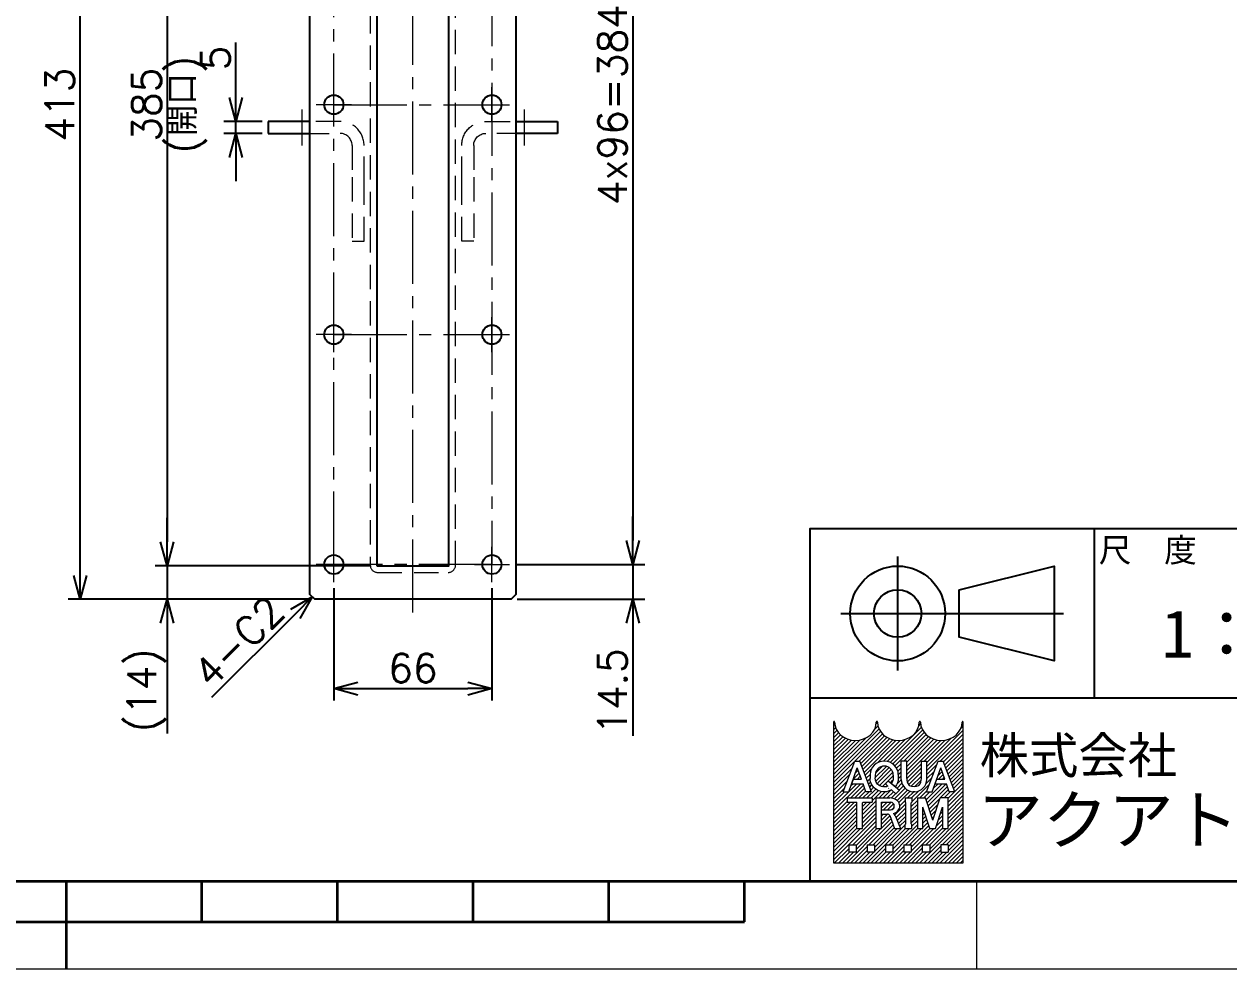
# Model space of a CAD drawing. Header units: millimetres. Extents: x -7 to 4834, y -34 to 1682.
# Drawn here: x 1195 to 1698, y 0 to 394 of the extents above; entities that cross this region are included whole.
import ezdxf
from ezdxf import colors
from ezdxf.entities.mleader import LeaderData, LeaderLine
from ezdxf.enums import TextEntityAlignment as Align
from ezdxf.math import Vec2, Vec3

# ---------------------------------------------------------------- set-up
doc = ezdxf.new("R2010")
doc.units = ezdxf.units.MM
doc.header["$LTSCALE"] = 1.6
doc.header["$PDMODE"] = 99
doc.header["$PDSIZE"] = 1
doc.linetypes.add('CENTER2', pattern=[28.575000000000003, 19.05, -3.175, 3.175, -3.175])
doc.linetypes.add('HIDDEN', pattern=[9.524999999999999, 6.35, -3.175])
for name, color, linetype, lineweight in [('04_HIDDEN', 2, 'HIDDEN', 13), ('05_CENTER', 4, 'CENTER2', 13), ('08_DIM', 3, 'Continuous', 13), ('90_FRAME', 5, 'Continuous', 35)]:
    doc.layers.add(name, color=color, linetype=linetype, lineweight=lineweight)
doc.layers.add('91_BLANK', color=5, linetype='Continuous', lineweight=0, plot=False)
doc.styles.add('KSS_TXT', font='txt.shx', dxfattribs={"bigfont": 'extfont2.shx'})
doc.styles.add('MS_G', font='MS Gothic.ttf')
doc.styles.get("Standard").update_dxf_attribs({"font": 'txt.shx', "bigfont": 'extfont2.shx'})
doc.styles.add('表題用', font='MS PGothic.ttf')
doc.dimstyles.new('KSS_DIM', dxfattribs={"dimscale": 4, "dimtxt": 3, "dimasz": 2.5, "dimexe": 1.25, "dimexo": 0.625, "dimtad": 1, "dimdsep": 46, "dimtxsty": 'KSS_TXT', "dimblk": 'OPEN30', "dimcen": 0, "dimazin": 2, "dimtfac": 0.75, "dimtmove": 0, "dimatfit": 3, "dimldrblk": 'OPEN30', "dimfxl": 1.25, "dimtolj": 1, "dimarcsym": 0})

# ---------------------------------------------------------------- blocks, each defined once
blk = doc.blocks.new('A$C68293EE5')
at = {"color": 0}
blk.add_lwpolyline([(20.00000000000091, -23.21946467341695), (20, -50), (25, -50), (25, -24.76690449383022)], dxfattribs=at)
at = {"layer": '04_HIDDEN'}
for points in [[(15, 0), (-15, 0), (-15, -5), (15, -5, -0.4142135623730981), (20, -10), (20.00000000000091, -23.21946467341695)], [(25, -24.76690449383022), (25, -10, 0.414213562373095), (15, 0)]]:
    blk.add_lwpolyline(points, format="xyb", dxfattribs=at)
at = {"layer": '05_CENTER'}
blk.add_line((-0.9984999984590104, 5.000000000007276), (-0.9985000014967227, -10), dxfattribs=at)
blk = doc.blocks.new('_Open30')
at = {"color": 0, "linetype": 'ByBlock', "lineweight": -2}
for p, q in [((-1, 0.26794919), (0, 0)), ((0, 0), (-1, -0.26794919)), ((0, 0), (-1, 0))]:
    blk.add_line(p, q, dxfattribs=at)
blk = doc.blocks.new('*D214')
at = {"layer": '08_DIM', "color": 0, "lineweight": -2, "transparency": 16777216}
for p, q in [((1324.505636014653, 158.9715693277509), (1324.505636014653, 112.0212905051031)), ((1390.505636014202, 158.9715693277509), (1390.505636014202, 112.0212905051031)), ((1334.505636014653, 117.0212905051031), (1380.505636014202, 117.0212905051031))]:
    blk.add_line(p, q, dxfattribs=at)
at = {"layer": 'Defpoints', "color": 0, "transparency": 16777216}
for p in [(1324.505636014653, 161.4715693277509), (1390.505636014202, 161.4715693277509), (1390.505636014202, 117.0212905051031)]:
    blk.add_point(p, dxfattribs=at)
at = {"layer": '08_DIM', "color": 0, "lineweight": -2, "transparency": 16777216, "xscale": 10, "yscale": 10, "zscale": 10, "rotation": 180}
blk.add_blockref('_Open30', (1324.505636014653, 117.0212905051031), dxfattribs=at)
at = {"layer": '08_DIM', "color": 0, "lineweight": -2, "transparency": 16777216, "xscale": 10, "yscale": 10, "zscale": 10}
blk.add_blockref('_Open30', (1390.505636014202, 117.0212905051031), dxfattribs=at)
at = {"layer": '08_DIM', "color": 0, "transparency": 16777216, "insert": (1357.505636014428, 125.5212905051031), "char_height": 12, "attachment_point": 5, "style": 'KSS_TXT'}
blk.add_mtext('\\A1;66', dxfattribs=at)
blk = doc.blocks.new('*D215')
at = {"layer": '08_DIM', "color": 0, "lineweight": -2, "transparency": 16777216}
for p, q in [((1400.346686825612, 552.8126201391538), (1454.302376614935, 552.8126201391538)), ((1449.302376614935, 542.8126201391538), (1449.302376614935, 178.8126201391538)), ((1400.346686825612, 168.8126201391538), (1454.302376614935, 168.8126201391538))]:
    blk.add_line(p, q, dxfattribs=at)
at = {"layer": 'Defpoints', "color": 0, "transparency": 16777216}
for p in [(1397.846686825612, 552.8126201391538), (1397.846686825612, 168.8126201391538), (1449.302376614935, 168.8126201391538)]:
    blk.add_point(p, dxfattribs=at)
at = {"layer": '08_DIM', "color": 0, "lineweight": -2, "transparency": 16777216, "xscale": 10, "yscale": 10, "zscale": 10}
for p, rotation in [((1449.302376614935, 552.8126201391538), 90), ((1449.302376614935, 168.8126201391538), 270)]:
    blk.add_blockref('_Open30', p, dxfattribs=dict(at, rotation=rotation))
at = {"layer": '08_DIM', "color": 0, "transparency": 16777216, "insert": (1440.802376614935, 360.8126201391538), "char_height": 12, "attachment_point": 5, "rotation": 90, "style": 'KSS_TXT'}
blk.add_mtext('\\A1;4x96=384', dxfattribs=at)
blk = doc.blocks.new('*D219')
at = {"layer": '08_DIM', "color": 0, "lineweight": -2, "transparency": 16777216}
for p, q in [((1340.005636014209, 553.3126201361051), (1249.834608065785, 553.3126201361051)), ((1254.834608065785, 543.3126201361051), (1254.834608065785, 178.3126201361052)), ((1340.005636014209, 168.3126201361052), (1249.834608065785, 168.3126201361052))]:
    blk.add_line(p, q, dxfattribs=at)
at = {"layer": 'Defpoints', "color": 0, "transparency": 16777216}
for p in [(1342.505636014209, 553.3126201361051), (1254.834608065785, 168.3126201361052), (1342.505636014209, 168.3126201361052)]:
    blk.add_point(p, dxfattribs=at)
at = {"layer": '08_DIM', "color": 0, "lineweight": -2, "transparency": 16777216, "xscale": 10, "yscale": 10, "zscale": 10}
for p, rotation in [((1254.834608065785, 553.3126201361051), 90), ((1254.834608065785, 168.3126201361052), 270)]:
    blk.add_blockref('_Open30', p, dxfattribs=dict(at, rotation=rotation))
at = {"layer": '08_DIM', "color": 0, "transparency": 16777216, "char_height": 12, "attachment_point": 5, "rotation": 90, "style": 'KSS_TXT'}
for s, insert in [('\\A1;(開口)', (1263.334608065784, 360.8126201361052)), ('\\A1;385', (1246.326274732451, 360.8126201361052))]:
    blk.add_mtext(s, dxfattribs=dict(at, insert=insert))
blk = doc.blocks.new('*D220')
at = {"layer": '08_DIM', "color": 0, "lineweight": -2, "transparency": 16777216}
for p, q in [((1314.005636014209, 567.3126201361051), (1213.546791652394, 567.3126201361051)), ((1218.546791652394, 164.3126201361016), (1218.546791652394, 557.3126201361051)), ((1314.005636014209, 154.3126201361016), (1213.546791652394, 154.3126201361016))]:
    blk.add_line(p, q, dxfattribs=at)
at = {"layer": 'Defpoints', "color": 0, "transparency": 16777216}
for p in [(1218.546791652394, 567.3126201361051), (1316.505636014209, 567.3126201361051), (1316.505636014209, 154.3126201361016)]:
    blk.add_point(p, dxfattribs=at)
at = {"layer": '08_DIM', "color": 0, "lineweight": -2, "transparency": 16777216, "xscale": 10, "yscale": 10, "zscale": 10}
for p, rotation in [((1218.546791652394, 567.3126201361051), 90), ((1218.546791652394, 154.3126201361016), 270)]:
    blk.add_blockref('_Open30', p, dxfattribs=dict(at, rotation=rotation))
at = {"layer": '08_DIM', "color": 0, "transparency": 16777216, "insert": (1210.046791652394, 360.8126201361034), "char_height": 12, "attachment_point": 5, "rotation": 90, "style": 'KSS_TXT'}
blk.add_mtext('\\A1;413', dxfattribs=at)
blk = doc.blocks.new('*D226')
at = {"layer": '08_DIM', "color": 0, "lineweight": -2, "transparency": 16777216}
for p, q in [((1283.581594923211, 363.812620133544), (1283.581594923211, 386.812620133544)), ((1294.605636010439, 353.812620133544), (1278.581594923211, 353.812620133544)), ((1283.581594923211, 348.812620133544), (1283.581594923211, 353.812620133544)), ((1294.605636010439, 348.812620133544), (1278.581594923211, 348.812620133544)), ((1283.581594923211, 338.812620133544), (1283.581594923211, 328.812620133544))]:
    blk.add_line(p, q, dxfattribs=at)
at = {"layer": 'Defpoints', "color": 0, "transparency": 16777216}
for p in [(1283.581594923211, 353.812620133544), (1297.105636010439, 353.812620133544), (1297.105636010439, 348.812620133544)]:
    blk.add_point(p, dxfattribs=at)
at = {"layer": '08_DIM', "color": 0, "lineweight": -2, "transparency": 16777216, "xscale": 10, "yscale": 10, "zscale": 10}
for p, rotation in [((1283.581594923211, 353.812620133544), 270), ((1283.581594923211, 348.812620133544), 90)]:
    blk.add_blockref('_Open30', p, dxfattribs=dict(at, rotation=rotation))
at = {"layer": '08_DIM', "color": 0, "transparency": 16777216, "insert": (1275.073261589878, 380.312620133544), "char_height": 12, "attachment_point": 5, "rotation": 90, "style": 'KSS_TXT'}
blk.add_mtext('\\A1;5', dxfattribs=at)
blk = doc.blocks.new('*D229')
at = {"layer": '08_DIM', "color": 0, "lineweight": -2, "transparency": 16777216}
for p, q in [((1254.834608065785, 178.3126201361052), (1254.834608065785, 188.3126201361052)), ((1340.005636014209, 168.3126201361052), (1249.834608065785, 168.3126201361052)), ((1254.834608065785, 168.3126201361052), (1254.834608065785, 154.3126201361016)), ((1314.005636014209, 154.3126201361016), (1249.834608065785, 154.3126201361016)), ((1254.834608065785, 144.3126201361016), (1254.834608065785, 98.3126201361016))]:
    blk.add_line(p, q, dxfattribs=at)
at = {"layer": 'Defpoints', "color": 0, "transparency": 16777216}
for p in [(1342.505636014209, 168.3126201361052), (1254.834608065785, 154.3126201361016), (1316.505636014209, 154.3126201361016)]:
    blk.add_point(p, dxfattribs=at)
at = {"layer": '08_DIM', "color": 0, "lineweight": -2, "transparency": 16777216, "xscale": 10, "yscale": 10, "zscale": 10}
for p, rotation in [((1254.834608065785, 168.3126201361052), 270), ((1254.834608065785, 154.3126201361016), 90)]:
    blk.add_blockref('_Open30', p, dxfattribs=dict(at, rotation=rotation))
at = {"layer": '08_DIM', "color": 0, "transparency": 16777216, "insert": (1246.334608065785, 116.3126201361016), "char_height": 12, "attachment_point": 5, "rotation": 90, "style": 'KSS_TXT'}
blk.add_mtext('\\A1;(14)', dxfattribs=at)
blk = doc.blocks.new('*D231')
at = {"layer": '08_DIM', "color": 0, "lineweight": -2, "transparency": 16777216}
for p, q in [((1449.302376614935, 178.8126201391539), (1449.302376614935, 188.8126201391539)), ((1400.346686825612, 168.8126201391539), (1454.302376614935, 168.8126201391539)), ((1449.302376614935, 168.8126201391539), (1449.302376614935, 154.3126201361016)), ((1401.005636014646, 154.3126201361016), (1454.302376614935, 154.3126201361016)), ((1449.302376614935, 144.3126201361016), (1449.302376614935, 97.3126201361016))]:
    blk.add_line(p, q, dxfattribs=at)
at = {"layer": 'Defpoints', "color": 0, "transparency": 16777216}
for p in [(1397.846686825612, 168.8126201391539), (1398.505636014646, 154.3126201361016), (1449.302376614935, 154.3126201361016)]:
    blk.add_point(p, dxfattribs=at)
at = {"layer": '08_DIM', "color": 0, "lineweight": -2, "transparency": 16777216, "xscale": 10, "yscale": 10, "zscale": 10}
for p, rotation in [((1449.302376614935, 168.8126201391539), 270), ((1449.302376614935, 154.3126201361016), 90)]:
    blk.add_blockref('_Open30', p, dxfattribs=dict(at, rotation=rotation))
at = {"layer": '08_DIM', "color": 0, "transparency": 16777216, "insert": (1440.794043281602, 115.8126201361016), "char_height": 12, "attachment_point": 5, "rotation": 90, "style": 'KSS_TXT'}
blk.add_mtext('\\A1;14.5', dxfattribs=at)
blk = doc.blocks.new('*D232')
at = {"layer": '08_DIM', "color": 0, "lineweight": -2, "transparency": 16777216}
blk.add_line((1308.43456820278, 148.24155232424), (1273.475114594537, 113.2820987159969), dxfattribs=at)
at = {"layer": 'Defpoints', "color": 0, "transparency": 16777216}
for p in [(1315.505636014646, 155.3126201361052), (1266.09282545257, 105.8998095740292), (1266.09282545257, 105.8998095740294)]:
    blk.add_point(p, dxfattribs=at)
at = {"layer": '08_DIM', "color": 0, "lineweight": -2, "transparency": 16777216, "xscale": 10, "yscale": 10, "zscale": 10, "rotation": 45.00000000000007}
blk.add_blockref('_Open30', (1315.505636014646, 155.3126201361055), dxfattribs=at)
at = {"layer": '08_DIM', "color": 0, "transparency": 16777216, "insert": (1284.788823093522, 136.6166224951531), "char_height": 12, "attachment_point": 5, "rotation": 45.00000000000007, "style": 'KSS_TXT'}
blk.add_mtext('\\A1;4-C2', dxfattribs=at)
blk = doc.blocks.new('AM_BALLOON1')
at = {"transparency": 16777216}
blk.add_circle((0, 0), 5, dxfattribs=at)
blk.add_attdef('B_NUMBER', text='', height=3, dxfattribs=at).set_placement((0, 0), align=Align.MIDDLE_CENTER)
blk = doc.blocks.new('_OPEN')
at = {"color": 0, "linetype": 'ByBlock'}
for p, q in [((-1, 0.1666666666666666), (0, 0)), ((0, 0), (-1, -0.1666666666666666)), ((0, 0), (-1, 0))]:
    blk.add_line(p, q, dxfattribs=at)

msp = doc.modelspace()

# ---------------------------------------------------------------- hatches: boundary and pattern name
at = {"layer": '90_FRAME', "lineweight": 5}
h = msp.add_hatch(dxfattribs=at)
h.set_pattern_fill('_USER', color=4, scale=1.2, angle=45, pattern_type=0)
h.set_pattern_definition([(45, (-945.6771580300181, -14.96861364743239), (-0.8485281374238569, 0.848528137423857), [])])
edge = h.paths.add_edge_path()
edge.add_arc((1587.106851105426, 103.0756889406746), 0.2561589359989652, 90, 180)
edge.add_ellipse((1578.141288345462, 103.0756889406746), major_axis=(-8.709403823964816, 0), ratio=0.8823529411764706, start_angle=360, end_angle=540, ccw=False)
edge.add_arc((1569.175725585498, 103.0756889406746), 0.2561589359989652, 3.187317984128255, 180.0000000000261)
edge.add_ellipse((1560.210162825533, 103.0756889406746), major_axis=(-8.709403823964816, 0), ratio=0.8823529411764706, start_angle=360, end_angle=540, ccw=False)
edge.add_arc((1551.244600065569, 103.0756889406746), 0.2561589359989652, 3.187317984128255, 180)
edge.add_ellipse((1542.279037305605, 103.0756889406746), major_axis=(-8.709403823964816, 0), ratio=0.8823529411764706, start_angle=360, end_angle=540, ccw=False)
edge.add_arc((1533.313474545641, 103.0756889406746), 0.2561589359989652, 3.187317984128255, 90)
edge.add_line((1533.313474545641, 103.3318478766758), (1533.313474545641, 44.15913366091428))
edge.add_line((1533.313474545641, 44.15913366091246), (1587.106851105424, 44.15913366091246))
edge.add_line((1587.106851105426, 44.15913366091246), (1587.106851105426, 103.3318478766722))
h.paths.add_polyline_path([(1541.987718313027, 86.72910592718273), (1544.1115856863, 86.72910592718273), (1548.941307527639, 73.98263727187242), (1548.941307527639, 73.92115912723403), (1546.641970452547, 73.92115912723403), (1545.439607969325, 77.29778354664433), (1540.710927817199, 77.29778354664433), (1541.404155285403, 79.24459146023565), (1544.746380501125, 79.24459146023565), (1543.049651999663, 84.00955624507134), (1539.457333546783, 73.92115912723403), (1537.157996471688, 73.92115912723403), (1537.157996471688, 73.98263727187242)], flags=16)
edge = h.paths.add_edge_path(flags=16)
edge.add_ellipse((1554.286678030083, 81.09360933520458), major_axis=(-5.8916555279762, 0), ratio=0.9565217391304346, start_angle=180, end_angle=360, ccw=False)
edge.add_line((1560.178333558059, 81.09360933520458), (1560.178333558059, 79.55665571921037))
edge.add_ellipse((1554.286678030083, 79.55665571921037), major_axis=(-5.8916555279762, 0), ratio=0.9565217391304346, start_angle=142.1052553177129, end_angle=180, ccw=False)
edge.add_line((1558.936021579444, 76.09526146155787), (1557.285296600079, 77.4554772650825))
edge.add_ellipse((1554.286678030083, 79.70737472682578), major_axis=(3.75679118758396, 0), ratio=0.9950358206786509, start_angle=-37.0427632869818, end_angle=0)
edge.add_line((1558.043464501574, 79.70722960958102), (1558.043464501574, 80.94289032758917))
edge.add_ellipse((1554.286678030083, 80.94289032758917), major_axis=(3.75678647149081, 0), ratio=0.9947182625257321, start_angle=360, end_angle=540)
edge.add_line((1550.529891558592, 80.94289032758917), (1550.529891558592, 79.70724298545775))
edge.add_ellipse((1554.286678030083, 79.70737472682578), major_axis=(3.75679118758396, 0), ratio=0.9950358206786509, start_angle=-180, end_angle=-65.75794872216291)
edge.add_line((1555.829187784792, 76.29886595284898), (1554.783233280467, 77.31683014038919))
edge.add_line((1554.783233280465, 77.31683014038737), (1555.917878471079, 78.52166531088534))
edge.add_line((1555.917878471079, 78.52166531088716), (1560.662102406963, 74.61237184667317))
edge.add_line((1560.662102406961, 74.61237184667135), (1559.17957633999, 73.03813563481873))
edge.add_line((1559.179576339993, 73.03813563482055), (1557.398624999427, 74.77142773973338))
edge.add_ellipse((1554.286678030083, 79.55665571921037), major_axis=(-5.8916555279762, 0), ratio=0.9565217391304346, start_angle=0, end_angle=121.88362473889401, ccw=False)
edge.add_line((1548.395022502107, 79.55665571921037), (1548.395022502107, 81.09360933520458))
h.paths.add_polyline_path([(1549.322272314501, 71.3595697672443), (1549.322272314501, 69.56645721525075), (1545.479888274516, 69.56645721525075, 0.4142135623730951), (1545.223729338515, 69.31029827925141), (1545.223729338515, 58.5516229672956), (1542.918298914527, 58.5516229672956), (1542.918298914527, 69.31029827925141, 0.4142135623730951), (1542.662139978529, 69.56645721525075), (1538.819755938545, 69.56645721525075), (1538.819755938545, 71.3595697672443)], flags=16)
edge = h.paths.add_edge_path(flags=16)
edge.add_line((1550.782336630131, 71.3595697672443), (1556.673992158107, 71.3595697672443))
edge.add_ellipse((1556.673992158103, 67.99033192354347), major_axis=(-4.134945875879031, 7.595772347314229e-16), ratio=0.8148203011203055, start_angle=111.38697473498539, end_angle=270, ccw=False)
edge.add_arc((1557.308096793895, 63.42427632530399), 1.674818033710892, 22.272952259934925, 58.5531130129101, ccw=False)
edge.add_line((1558.85795455382, 64.05906477040827), (1561.06509696998, 58.65408654169534))
edge.add_line((1561.065096969982, 58.65408654169534), (1561.065096969982, 58.5516229672956))
edge.add_line((1561.065096969982, 58.5516229672956), (1558.580355290793, 58.5516229672956))
edge.add_line((1558.580355290793, 58.5516229672956), (1556.630490053464, 63.97910444256723))
edge.add_arc((1555.679984732655, 63.59645833584892), 1.02463574399587, 21.92829786654815, 90)
edge.add_line((1555.679984732655, 64.62109407984263), (1553.164614734919, 64.62109407984263))
edge.add_line((1553.164614734917, 64.62109407984263), (1553.164614734917, 66.41420663183618))
edge.add_line((1553.164614734917, 66.41420663183618), (1556.981382881301, 66.41420663183618))
edge.add_arc((1556.926424426744, 67.99033192354347), 1.577083183248922, 271.9970571044071, 448.0029428955929)
edge.add_line((1556.981382881306, 69.56645721525075), (1553.087767054122, 69.56645721525075))
edge.add_line((1553.08776705412, 69.56645721525075), (1553.08776705412, 58.5516229672956))
edge.add_line((1553.08776705412, 58.5516229672956), (1550.782336630129, 58.5516229672956))
edge.add_line((1550.782336630131, 58.5516229672956), (1550.782336630131, 71.3595697672443))
h.paths.add_polyline_path([(1561.362454897633, 86.72910592718273), (1563.667885321626, 86.72910592718273), (1563.667885321626, 79.55665571921037, 0.175030561155744), (1564.684904958587, 76.62111705864646, 0.2571496110314638), (1568.798680148641, 76.62111705864646, 0.1750305611562702), (1569.815699785599, 79.55665571921946), (1569.815699785599, 86.72910592718273), (1572.121130209591, 86.72910592718273), (1572.121130209591, 79.09325813684137, -0.3793912406243967), (1567.12603095761, 73.92115912723403), (1566.35755414961, 73.92115912723403, -0.3793912406243716), (1561.362454897633, 79.09325813684137)], flags=16)
h.paths.add_polyline_path([(1563.007672923854, 71.3595697672443), (1565.825421219845, 71.3595697672443), (1565.825421219845, 69.56645721525075, 0.4142135623730951), (1565.569262283847, 69.31029827925141), (1565.569262283847, 60.60089445528666, 0.4142135623730951), (1565.825421219845, 60.34473551928915), (1565.825421219845, 58.5516229672956), (1563.007672923854, 58.5516229672956), (1563.007672923854, 60.34473551928915, 0.4142135623730951), (1563.263831859855, 60.60089445528666), (1563.263831859855, 69.31029827925141, 0.4142135623730951), (1563.007672923854, 69.56645721525075)], flags=16)
h.paths.add_polyline_path([(1568.133347768792, 71.3595697672443), (1571.478678283533, 71.3595697672443), (1574.537321168766, 62.05736025438256), (1577.595964053999, 71.3595697672443), (1580.943417472809, 71.3595697672443), (1580.943417472809, 58.5516229672956), (1578.63798704882, 58.5516229672956), (1578.63798704882, 67.51718572725969), (1575.690036380762, 58.5516229672956), (1573.384605956773, 58.5516229672956), (1570.436655288712, 67.51718572725969), (1570.438778192784, 58.5516229672956), (1568.133347768792, 58.5516229672956)], flags=16)
h.paths.add_polyline_path([(1576.821057836765, 86.72910592718273), (1578.944925210039, 86.72910592718273), (1583.774647051378, 73.98263727187242), (1583.774647051378, 73.92115912723403), (1581.475309976282, 73.92115912723403), (1580.272947493064, 77.29778354664433), (1575.544267340938, 77.29778354664433), (1576.237494809139, 79.24459146023565), (1579.579720024864, 79.24459146023565), (1577.882991523402, 84.00955624507134), (1574.290673070518, 73.92115912723403), (1571.991335995423, 73.92115912723403), (1571.991335995423, 73.98263727187242)], flags=16)
h.paths.add_polyline_path([(1539.461289009618, 51.84390174088168), (1542.535196241603, 51.84390174088168), (1542.535196241603, 48.76999450889508), (1539.461289009618, 48.76999450889508)], flags=16)
h.paths.add_polyline_path([(1547.146057089587, 51.84390174088168), (1550.219964321572, 51.84390174088168), (1550.219964321572, 48.76999450889508), (1547.146057089587, 48.76999450889508)], flags=16)
h.paths.add_polyline_path([(1554.830825169556, 51.84390174088168), (1557.904732401541, 51.84390174088168), (1557.904732401541, 48.76999450889508), (1554.830825169556, 48.76999450889508)], flags=16)
h.paths.add_polyline_path([(1562.515593249526, 51.84390174088168), (1565.58950048151, 51.84390174088168), (1565.58950048151, 48.76999450889508), (1562.515593249526, 48.76999450889508)], flags=16)
h.paths.add_polyline_path([(1570.200361329495, 51.84390174088168), (1573.27426856148, 51.84390174088168), (1573.27426856148, 48.76999450889508), (1570.200361329495, 48.76999450889508)], flags=16)
h.paths.add_polyline_path([(1577.885129409464, 51.84390174088168), (1580.959036641449, 51.84390174088168), (1580.959036641449, 48.76999450889508), (1577.885129409464, 48.76999450889508)], flags=16)

# ---------------------------------------------------------------- linework, layer by layer
for p, q in [((1314.505636014646, 353.8126201361051), (1297.105636010439, 353.812620133544)), ((1297.105636010439, 353.812620133544), (1297.105636010439, 348.812620133544)), ((1400.505636014209, 353.8126201361051), (1417.905636018416, 353.812620133544)), ((1417.905636018416, 353.812620133544), (1417.905636018416, 348.812620133544)), ((1297.105636010439, 348.812620133544), (1314.505636014646, 348.812620133544)), ((1417.905636018416, 348.812620133544), (1400.505636014209, 348.812620133544))]:
    msp.add_line(p, q)
at = {"color": 0}
for points in [[(1316.505636014646, 567.3126201361051), (1398.505636014646, 567.3126201361051), (1400.505636014646, 565.3126201361051), (1400.505636014646, 156.3126201361016), (1398.505636014646, 154.3126201361016), (1316.505636014646, 154.3126201361052), (1314.505636014646, 156.3126201361052), (1314.505636014646, 565.3126201361051)], [(1342.505636014646, 168.3126201361052), (1372.505636014646, 168.3126201361052), (1372.505636014646, 553.3126201361051), (1342.505636014646, 553.3126201361051)]]:
    msp.add_lwpolyline(points, close=True, dxfattribs=at)
for centre in [(1324.505636014653, 360.8126201391683), (1390.505636014202, 360.8126201391683), (1324.505636014653, 264.8126201391684), (1390.505636014202, 264.8126201391684), (1324.505636014653, 168.8126201391684), (1390.505636014202, 168.8126201391684)]:
    msp.add_circle(centre, 4, dxfattribs=at)
at = {"layer": '04_HIDDEN'}
msp.add_lwpolyline([(1342.725636014647, 165.5326201361064), (1372.285636014645, 165.5326201361064, 0.414213562373095), (1375.285636014645, 168.5326201361064), (1375.285636014645, 553.092620136104, 0.414213562373095), (1372.285636014645, 556.092620136104), (1342.725636014647, 556.092620136104, 0.414213562373095), (1339.725636014647, 553.092620136104), (1339.725636014647, 168.5326201361064, 0.414213562373095)], format="xyb", close=True, dxfattribs=at)
at = {"layer": '05_CENTER'}
for p, q in [((1357.505636014428, 148.8079717570478), (1357.505636014428, 572.8172685212598)), ((1324.505636014653, 353.4715693277799), (1324.505636014653, 368.1536709505567)), ((1390.505636014202, 353.4715693277799), (1390.505636014202, 368.1536709505567)), ((1331.846686826049, 360.8126201391538), (1317.164585203243, 360.8126201391538)), ((1324.505636014653, 360.812620133544), (1390.505636014209, 360.8126201335294)), ((1383.164585202806, 360.8126201391538), (1397.846686825612, 360.8126201391538)), ((1324.505636014653, 257.47156932778), (1324.505636014653, 272.1536709505568)), ((1390.505636014202, 257.47156932778), (1390.505636014202, 272.1536709505568)), ((1331.846686826049, 264.8126201391539), (1317.164585203243, 264.8126201391539)), ((1324.505636014653, 264.8126201391684), (1390.505636014209, 264.8126201391539)), ((1383.164585202806, 264.8126201391539), (1397.846686825612, 264.8126201391539)), ((1324.505636014653, 161.47156932778), (1324.505636014653, 176.1536709505568)), ((1390.505636014202, 161.47156932778), (1390.505636014202, 176.1536709505568)), ((1331.846686826049, 168.8126201391539), (1317.164585203243, 168.8126201391539)), ((1383.164585202806, 168.8126201391539), (1397.846686825612, 168.8126201391539))]:
    msp.add_line(p, q, dxfattribs=at)
msp.add_lwpolyline([(1324.505636014653, 552.8126201391683), (1390.505636014209, 552.8126201391683), (1390.505636014209, 168.8126201391539), (1324.505636014653, 168.8126201391539)], close=True, dxfattribs=at)
at = {"layer": '90_FRAME', "color": 0, "lineweight": 25}
for p, q in [((1642.078564452699, 113.0187247676675), (1642.078564452699, 183.73301048167)), ((1559.908564453032, 124.6158676247667), (1559.908564453032, 172.1358676245744)), ((1536.148564453128, 148.3758676246669), (1629.208564452751, 148.3758676246669)), ((1847.707135880381, 113.0187247676675), (1523.27856445318, 113.0187247676675))]:
    msp.add_line(p, q, dxfattribs=at)
at = {"layer": '90_FRAME', "color": 4, "lineweight": 5}
for p, q in [((1533.313474545641, 44.15913366091246), (1533.313474545641, 103.3318478766758)), ((1587.106851105426, 103.3318478766758), (1587.106851105426, 44.15913366091246)), ((1537.157996471688, 73.98263727187242), (1541.987718313027, 86.72910592718273)), ((1541.987718313027, 86.72910592718273), (1544.1115856863, 86.72910592718273)), ((1548.941307527639, 73.98263727187242), (1544.1115856863, 86.72910592718273)), ((1561.362454897633, 79.09325813684137), (1561.362454897633, 86.72910592718273)), ((1563.667885321626, 86.72910592718273), (1561.362454897633, 86.72910592718273)), ((1563.667885321626, 79.55665571921037), (1563.667885321626, 86.72910592718273)), ((1569.815699785599, 79.55665571921037), (1569.815699785599, 86.72910592718273)), ((1569.815699785599, 86.72910592718273), (1572.121130209591, 86.72910592718273)), ((1571.991335995423, 73.98263727187242), (1576.821057836765, 86.72910592718273)), ((1572.121130209591, 79.09325813684137), (1572.121130209591, 86.72910592718273)), ((1576.821057836765, 86.72910592718273), (1578.944925210039, 86.72910592718273)), ((1583.774647051378, 73.98263727187242), (1578.944925210039, 86.72910592718273)), ((1539.457333546783, 73.92115912723403), (1543.049651999663, 84.00955624507134)), ((1544.746380501125, 79.24459146023565), (1543.049651999663, 84.00955624507134)), ((1548.395022502107, 81.09360933520458), (1548.395022502107, 79.55665571921037)), ((1550.529891558592, 80.94289032758917), (1550.529891558592, 79.71332743479417)), ((1558.043464501574, 80.94289032758917), (1558.043464501574, 79.71332743479417)), ((1560.178333558059, 81.09360933520458), (1560.178333558059, 79.55665571921037)), ((1574.290673070518, 73.92115912723403), (1577.882991523402, 84.00955624507134)), ((1579.579720024864, 79.24459146023565), (1577.882991523402, 84.00955624507134)), ((1540.710927817199, 77.29778354664433), (1541.404155285403, 79.24459146023565)), ((1540.710927817199, 77.29778354664433), (1545.439607969325, 77.29778354664433)), ((1541.404155285403, 79.24459146023565), (1544.746380501125, 79.24459146023565)), ((1546.641970452547, 73.92115912723403), (1545.439607969325, 77.29778354664433)), ((1554.783233280465, 77.31683014038737), (1555.917878471079, 78.52166531088716)), ((1554.783233280465, 77.31683014038737), (1555.829187784792, 76.29886595284898)), ((1555.917878471079, 78.52166531088716), (1560.662102406961, 74.61237184667135)), ((1557.285296600079, 77.4554772650825), (1558.936021579444, 76.09526146155787)), ((1575.544267340938, 77.29778354664433), (1576.237494809139, 79.24459146023565)), ((1575.544267340938, 77.29778354664433), (1580.272947493064, 77.29778354664433)), ((1576.237494809139, 79.24459146023565), (1579.579720024864, 79.24459146023565)), ((1581.475309976282, 73.92115912723403), (1580.272947493064, 77.29778354664433)), ((1537.157996471688, 73.92115912723403), (1537.157996471688, 73.98263727187242)), ((1537.157996471688, 73.98263727187242), (1537.157996471688, 73.98263727187242)), ((1537.157996471688, 73.92115912723403), (1537.157996471688, 73.98263727187242)), ((1537.157996471688, 73.92115912723403), (1539.457333546783, 73.92115912723403)), ((1538.819755938545, 71.3595697672443), (1549.322272314501, 71.3595697672443)), ((1538.819755938545, 71.3595697672443), (1538.819755938545, 69.56645721525075)), ((1548.941307527639, 73.92115912723403), (1546.641970452547, 73.92115912723403)), ((1548.941307527639, 73.92115912723403), (1548.941307527639, 73.98263727187242)), ((1549.322272314501, 71.3595697672443), (1549.322272314501, 69.56645721525075)), ((1550.782336630131, 71.3595697672443), (1550.782336630131, 58.5516229672956)), ((1550.782336630131, 71.3595697672443), (1556.673992158103, 71.3595697672443)), ((1557.398624999427, 74.77142773973338), (1559.179576339993, 73.03813563482055)), ((1559.179576339993, 73.03813563482055), (1560.662102406961, 74.61237184667135)), ((1563.007672923854, 71.3595697672443), (1565.825421219845, 71.3595697672443)), ((1563.007672923854, 71.3595697672443), (1563.007672923854, 69.56645721525075)), ((1565.825421219845, 71.3595697672443), (1565.825421219845, 69.56645721525075)), ((1567.12603095761, 73.92115912723403), (1566.357554149614, 73.92115912723403)), ((1568.133347768792, 71.3595697672443), (1568.133347768792, 58.5516229672956)), ((1568.133347768792, 71.3595697672443), (1571.478678283533, 71.3595697672443)), ((1574.537321168766, 62.05736025438256), (1571.478678283533, 71.3595697672443)), ((1571.991335995423, 73.92115912723403), (1571.991335995423, 73.98263727187242)), ((1571.991335995423, 73.98263727187242), (1571.991335995423, 73.98263727187242)), ((1571.991335995423, 73.92115912723403), (1571.991335995423, 73.98263727187242)), ((1571.991335995423, 73.92115912723403), (1574.290673070518, 73.92115912723403)), ((1574.537321168766, 62.05736025438256), (1577.595964053999, 71.3595697672443)), ((1580.943417472809, 71.3595697672443), (1577.595964053999, 71.3595697672443)), ((1580.943417472809, 58.5516229672956), (1580.943417472809, 71.3595697672443)), ((1583.774647051378, 73.92115912723403), (1581.475309976282, 73.92115912723403)), ((1583.774647051378, 73.92115912723403), (1583.774647051378, 73.98263727187242)), ((1538.819755938545, 69.56645721525075), (1542.662139978529, 69.56645721525075)), ((1542.918298914527, 58.5516229672956), (1542.918298914527, 69.31029827925141)), ((1545.223729338515, 58.5516229672956), (1545.223729338515, 69.31029827925141)), ((1545.479888274516, 69.56645721525075), (1549.322272314501, 69.56645721525075)), ((1553.08776705412, 58.5516229672956), (1553.08776705412, 69.56645721525075)), ((1553.08776705412, 69.56645721525075), (1556.981382881306, 69.56645721525075)), ((1553.164614734917, 64.62109407984263), (1553.164614734917, 66.41420663183618)), ((1553.164614734917, 66.41420663183618), (1556.981382881306, 66.41420663183618)), ((1563.263831859855, 60.60089445528666), (1563.263831859855, 69.31029827925141)), ((1565.569262283847, 60.60089445528666), (1565.569262283847, 69.31029827925141)), ((1570.438778192784, 58.5516229672956), (1570.436655288712, 67.51718572725969)), ((1573.384605956773, 58.5516229672956), (1570.436655288712, 67.51718572725969)), ((1575.690036380762, 58.5516229672956), (1578.63798704882, 67.51718572725969)), ((1578.63798704882, 67.51718572725969), (1578.63798704882, 58.5516229672956)), ((1553.164614734917, 64.62109407984263), (1555.679984732655, 64.62109407984263)), ((1556.630490053464, 63.97910444256723), (1558.580355290793, 58.5516229672956)), ((1558.85795455382, 64.05906477041009), (1561.065096969982, 58.65408654169534)), ((1542.918298914527, 58.5516229672956), (1545.223729338515, 58.5516229672956)), ((1550.782336630131, 58.5516229672956), (1553.08776705412, 58.5516229672956)), ((1558.580355290793, 58.5516229672956), (1561.065096969982, 58.5516229672956)), ((1561.065096969982, 58.65408654169534), (1561.065096969982, 58.5516229672956)), ((1563.007672923854, 58.5516229672956), (1563.007672923854, 60.34473551928915)), ((1563.007672923854, 58.5516229672956), (1565.825421219845, 58.5516229672956)), ((1565.825421219845, 58.5516229672956), (1565.825421219845, 60.34473551928915)), ((1568.133347768792, 58.5516229672956), (1570.438778192784, 58.5516229672956)), ((1573.384605956773, 58.5516229672956), (1575.690036380762, 58.5516229672956)), ((1578.63798704882, 58.5516229672956), (1580.943417472809, 58.5516229672956)), ((1539.461289009618, 51.84390174088168), (1542.535196241603, 51.84390174088168)), ((1539.461289009618, 51.84390174088168), (1539.461289009618, 48.76999450889508)), ((1542.535196241603, 51.84390174088168), (1542.535196241603, 48.76999450889508)), ((1547.146057089587, 51.84390174088168), (1550.219964321572, 51.84390174088168)), ((1547.146057089587, 51.84390174088168), (1547.146057089587, 48.76999450889508)), ((1550.219964321572, 51.84390174088168), (1550.219964321572, 48.76999450889508)), ((1554.830825169556, 51.84390174088168), (1557.904732401541, 51.84390174088168)), ((1554.830825169556, 51.84390174088168), (1554.830825169556, 48.76999450889508)), ((1557.904732401541, 51.84390174088168), (1557.904732401541, 48.76999450889508)), ((1562.515593249526, 51.84390174088168), (1565.58950048151, 51.84390174088168)), ((1562.515593249526, 51.84390174088168), (1562.515593249526, 48.76999450889508)), ((1565.58950048151, 51.84390174088168), (1565.58950048151, 48.76999450889508)), ((1570.200361329495, 51.84390174088168), (1573.27426856148, 51.84390174088168)), ((1570.200361329495, 51.84390174088168), (1570.200361329495, 48.76999450889508)), ((1573.27426856148, 51.84390174088168), (1573.27426856148, 48.76999450889508)), ((1580.959036641449, 51.84390174088168), (1577.885129409464, 51.84390174088168)), ((1577.885129409464, 51.84390174088168), (1577.885129409464, 48.76999450889508)), ((1580.959036641449, 51.84390174088168), (1580.959036641449, 48.76999450889508)), ((1542.535196241603, 48.76999450889508), (1539.461289009618, 48.76999450889508)), ((1550.219964321572, 48.76999450889508), (1547.146057089587, 48.76999450889508)), ((1557.904732401541, 48.76999450889508), (1554.830825169556, 48.76999450889508)), ((1565.58950048151, 48.76999450889508), (1562.515593249526, 48.76999450889508)), ((1573.27426856148, 48.76999450889508), (1570.200361329495, 48.76999450889508)), ((1577.885129409464, 48.76999450889508), (1580.959036641449, 48.76999450889508)), ((1587.106851105426, 44.15913366091246), (1533.313474545641, 44.15913366091246))]:
    msp.add_line(p, q, dxfattribs=at)
at = {"layer": '90_FRAME'}
for p, q in [((1212.80046388185, -1.126752522395691e-07), (1212.80046388185, 36.64729619654991)), ((1269.434121024472, 19.65719905375792), (1269.434121024472, 36.64729619654992)), ((1326.067778167103, 19.65719905375792), (1326.067778167103, 36.64729619654992)), ((1382.701435309733, 19.65719905375792), (1382.701435309733, 36.64729619654992)), ((1439.335092452363, 19.65719905375792), (1439.335092452363, 36.64729619654992)), ((1495.968749594994, 19.65719905375792), (1495.968749594994, 36.64729619654992)), ((929.6321781687053, 19.65719905375792), (1495.968749594994, 19.65719905375792))]:
    msp.add_line(p, q, dxfattribs=at)
at = {"layer": '90_FRAME', "color": 4, "lineweight": 13}
msp.add_line((1592.982204280308, -1.126752522395691e-07), (1592.982204280308, 36.64729619654992), dxfattribs=at)
at = {"layer": '90_FRAME'}
msp.add_lwpolyline([(110.3223633137168, 36.64729619654992), (2315.278564449982, 36.6472961965499), (2315.278564449982, 1613.00035474462), (110.3223633137168, 1613.00035474462)], close=True, dxfattribs=at)
at = {"layer": '90_FRAME', "color": 0, "lineweight": 25}
msp.add_lwpolyline([(1523.27856445318, 36.64729619654992), (2315.278564449982, 36.64729619654992), (2315.278564449982, 183.73301048167), (1523.27856445318, 183.73301048167)], close=True, dxfattribs=at)
msp.add_lwpolyline([(1585.648564452931, 158.2758676246283), (1625.24856445277, 168.1758676245898), (1625.24856445277, 128.5758676247513), (1585.648564452931, 138.4758676247091), (1585.648564452931, 158.2758676246283)], dxfattribs=at)
for radius in [19.79999999992, 9.89999999996]:
    msp.add_circle((1559.908564453032, 148.3758676246669), radius, dxfattribs=at)
at = {"layer": '90_FRAME', "color": 4, "lineweight": 5}
for centre, radius, start, end in [((1533.313474545641, 103.0756889406746), 0.2561589359989652, 0, 90), ((1551.244600065569, 103.0756889406746), 0.2561589359989652, 0, 180), ((1551.244600065569, 103.0756889406746), 0.2561589359989652, 0, 90), ((1569.175725585498, 103.0756889406746), 0.2561589359989652, 0, 180), ((1587.106851105426, 103.0756889406746), 0.2561589359989652, 90, 180), ((1566.777598836736, 79.3249569280286), 5.420098542558598, 182.4500309922613, 265.5552572885243), ((1568.240837326434, 79.49701552458629), 4.573340900382642, 179.2527938813868, 218.9645718468802), ((1566.741792553614, 80.35605174844915), 4.263862534800127, 241.1577278083189, 298.8422721916811), ((1566.705986270488, 79.3249569280286), 5.420098542558598, 274.4447427114757, 357.5499690077386), ((1565.242747780791, 79.49701552458629), 4.573340900382127, 321.0354281531198, 0.7472061186132516), ((1542.662139978529, 69.31029827925141), 0.2561589359989652, 0, 90), ((1545.479888274516, 69.31029827925141), 0.2561589359989652, 90, 180), ((1556.926424426744, 67.99033192354347), 1.577083183248922, 271.9970571043541, 88.00294289554164), ((1563.007672923854, 69.31029827925141), 0.2561589359989652, 0, 90), ((1565.825421219845, 69.31029827925141), 0.2561589359989652, 90, 180), ((1555.679984732655, 63.59645833584892), 1.024635743995861, 21.92829786655026, 90), ((1557.308096793895, 63.42427632530399), 1.674818033710921, 22.27295225998095, 58.55311301286324), ((1563.007672923854, 60.60089445528666), 0.2561589359989652, 270, 0), ((1565.825421219845, 60.60089445528666), 0.2561589359989652, 180, 270)]:
    msp.add_arc(centre, radius, start, end, dxfattribs=at)
for centre, major_axis, ratio, start_param, end_param in [((1542.279037305605, 103.0756889406746), (-8.709403823964816, 0), 0.8823529411764706, 6.283185307179586, 9.42477796076938), ((1560.210162825533, 103.0756889406746), (-8.709403823964816, 0), 0.8823529411764706, 6.283185307179586, 9.42477796076938), ((1578.141288345462, 103.0756889406746), (-8.709403823964816, 0), 0.8823529411764706, 6.283185307179586, 9.42477796076938), ((1554.286678030083, 81.09360933520458), (-5.8916555279762, 0), 0.9565217391304346, 3.141592653589793, 6.283185307179586), ((1554.286678030083, 80.94289032758917), (3.75678647149081, 0), 0.9947182625257321, 6.283185307179586, 9.42477796076938), ((1556.673992158103, 67.99033192354347), (-4.134945875879031, 7.595772347314198e-16), 0.8148203011203053, 1.944069452961235, 4.71238898038469)]:
    msp.add_ellipse(centre, major_axis=major_axis, ratio=ratio, start_param=start_param, end_param=end_param, dxfattribs=at)
at = {"layer": '90_FRAME', "color": 4, "lineweight": 5, "extrusion": (0, 0, -1)}
for centre, major_axis, ratio, start_param, end_param in [((1554.286678030083, 79.55665571921037), (-5.8916555279762, 0), 0.9565217391304346, 4.155914751220672, 6.283185307179586), ((1554.286678030083, 79.70737472682578), (3.75679118758396, 0), 0.9950358206786509, 7.430878021738927, 9.42477796076938), ((1554.286678030083, 79.70737472682578), (3.75679118758396, 0), 0.9950358206786509, 6.283185307179586, 6.929703490574296), ((1554.286678030083, 79.55665571921037), (-5.8916555279762, 0), 0.9565217391304346, 3.141592653589793, 3.802980717498315)]:
    msp.add_ellipse(centre, major_axis=major_axis, ratio=ratio, start_param=start_param, end_param=end_param, dxfattribs=at)
at = {"layer": '91_BLANK'}
msp.add_lwpolyline([(-8.093381893559126e-07, -1.126752522395691e-07), (2352.090441588782, -1.126752522395691e-07), (2352.090441588782, 1655.492231894922), (-8.093381893559126e-07, 1655.492231894922)], close=True, dxfattribs=at)

# ---------------------------------------------------------------- block references
at = {"layer": '04_HIDDEN'}
msp.add_blockref('A$C68293EE5', (1312.105636010439, 353.812620133544), dxfattribs=at)
at = {"layer": '04_HIDDEN', "xscale": -1}
msp.add_blockref('A$C68293EE5', (1402.90563601798, 353.812620133544), dxfattribs=at)

# ---------------------------------------------------------------- texts
at = {"layer": '90_FRAME', "color": 0, "style": '表題用'}
msp.add_text('尺\u3000度', height=10, dxfattribs=at).set_placement((1643.872639136156, 174.8761228073034), align=Align.MIDDLE_LEFT)
at = {"layer": '90_FRAME', "color": 4, "style": 'MS_G'}
msp.add_text('株式会社', height=15.12154285708176, dxfattribs=at).set_placement((1635.345443651633, 89.14390625083144), align=Align.MIDDLE_CENTER)
msp.add_text('アクアトリム', height=20, dxfattribs=at).set_placement((1593.259617288089, 52.21191815118033))
at = {"layer": '90_FRAME', "color": 0, "style": 'MS_G'}
msp.add_attdef('1：4', text='', height=20, dxfattribs=at).set_placement((1697.235707309621, 139.8901533389888), align=Align.MIDDLE)

# ---------------------------------------------------------------- dimensions: what is measured, and where the dimension line sits
at = {"layer": '08_DIM'}
for base, p1, p2, override, picture, middle in [((1218.546791652394, 567.3126201361051), (1316.505636014209, 154.3126201361016), (1316.505636014209, 567.3126201361051), {"dimarcsym": 1}, '*D220', (1210.046791652394, 360.8126201361034)), ((1254.834608065785, 168.3126201361052), (1342.505636014209, 553.3126201361051), (1342.505636014209, 168.3126201361052), {"dimpost": '\\X(開口)', "dimarcsym": 1}, '*D219', (1246.326274732451, 360.8126201361052)), ((1283.581594923211, 353.812620133544), (1297.105636010439, 348.812620133544), (1297.105636010439, 353.812620133544), {"dimarcsym": 1}, '*D226', (1275.073261589878, 380.312620133544)), ((1449.302376614935, 154.3126201361016), (1397.846686825612, 168.8126201391539), (1398.505636014646, 154.3126201361016), {"dimarcsym": 1}, '*D231', (1440.794043281602, 115.8126201361016))]:
    dim = msp.add_linear_dim(base=base, p1=p1, p2=p2, angle=90, dimstyle='KSS_DIM', override=override, dxfattribs=at)
    dim.commit()
    dim.dimension.update_dxf_attribs({"geometry": picture, "text_midpoint": middle})
for base, p1, p2, text, picture, middle in [((1449.302376614935, 168.8126201391538), (1397.846686825612, 552.8126201391538), (1397.846686825612, 168.8126201391538), '4x96=<>', '*D215', (1440.802376614935, 360.8126201391538)), ((1254.834608065785, 154.3126201361016), (1342.505636014209, 168.3126201361052), (1316.505636014209, 154.3126201361016), '(<>)', '*D229', (1246.334608065785, 116.3126201361016))]:
    dim = msp.add_linear_dim(base=base, p1=p1, p2=p2, angle=90, text=text, dimstyle='KSS_DIM', override={"dimarcsym": 1}, dxfattribs=at)
    dim.commit()
    dim.dimension.update_dxf_attribs({"geometry": picture, "text_midpoint": middle})
dim = msp.add_linear_dim(base=(1390.505636014202, 117.0212905051031), p1=(1324.505636014653, 161.4715693277509), p2=(1390.505636014202, 161.4715693277509), dimstyle='KSS_DIM', override={"dimarcsym": 1}, dxfattribs=at)
dim.commit()
dim.dimension.update_dxf_attribs({"geometry": '*D214', "text_midpoint": (1357.505636014428, 125.5212905051031)})
dim = msp.add_aligned_dim(p1=(1315.505636014646, 155.3126201361052), p2=(1266.09282545257, 105.8998095740292), distance=-1.366579550828019e-13, text='4-C2', dimstyle='KSS_DIM', override={"dimse1": 1, "dimse2": 1, "dimsd2": 1, "dimarcsym": 1}, dxfattribs=at)
dim.commit()
dim.dimension.update_dxf_attribs({"geometry": '*D232', "text_midpoint": (1284.788823093522, 136.6166224951531)})

# ---------------------------------------------------------------- leaders
ml = msp.add_multileader_block('Standard', dxfattribs=at)
ml.set_content('AM_BALLOON1', color=256, scale=5)
ml.set_attribute('B_NUMBER', '17', width=0)
ml.set_leader_properties(color=256, linetype='ByLayer', lineweight=-1)
ml.set_arrow_properties(name='OPEN')
ml.build(insert=Vec2(0, 0))
ml.multileader.update_dxf_attribs({"leader_type": 0, "has_dogleg": 0, "text_right_attachment_type": 6, "dogleg_length": 0, "arrow_head_size": 10, "scale": 2.5, "block_connection_type": 1})
ctx = ml.context
ctx.base_point, ctx.scale, ctx.char_height, ctx.arrow_head_size, ctx.landing_gap_size, ctx.plane_origin = Vec3(2984.637126217934, 1148.76882016333), 2.5, 20, 10, 10, Vec3(2984.637126217934, 1148.76882016333)
ctx.right_attachment, ctx.attachment_type = 6, 1
notes = []
notes.append((ctx, [(0, (0, 0, 0), (0, 0), (1, 0), 1, [])]))
ctx.block.insert = Vec3(2984.637126217934, 1148.76882016333)
for ctx, leaders in notes:
    for number, flags, end, landing, length, lines in leaders:
        leader = LeaderData()
        leader.index, (leader.has_last_leader_line, leader.has_dogleg_vector, leader.attachment_direction) = number, flags
        leader.last_leader_point, leader.dogleg_vector, leader.dogleg_length = Vec3(end), Vec3(landing), length
        for number, points, colour, breaks in lines:
            line = LeaderLine()
            line.index, line.vertices, line.color, line.breaks = number, Vec3.list(points), colors.encode_raw_color(colour), breaks
            leader.lines.append(line)
        ctx.leaders.append(leader)

doc.saveas('drawing.dxf')
